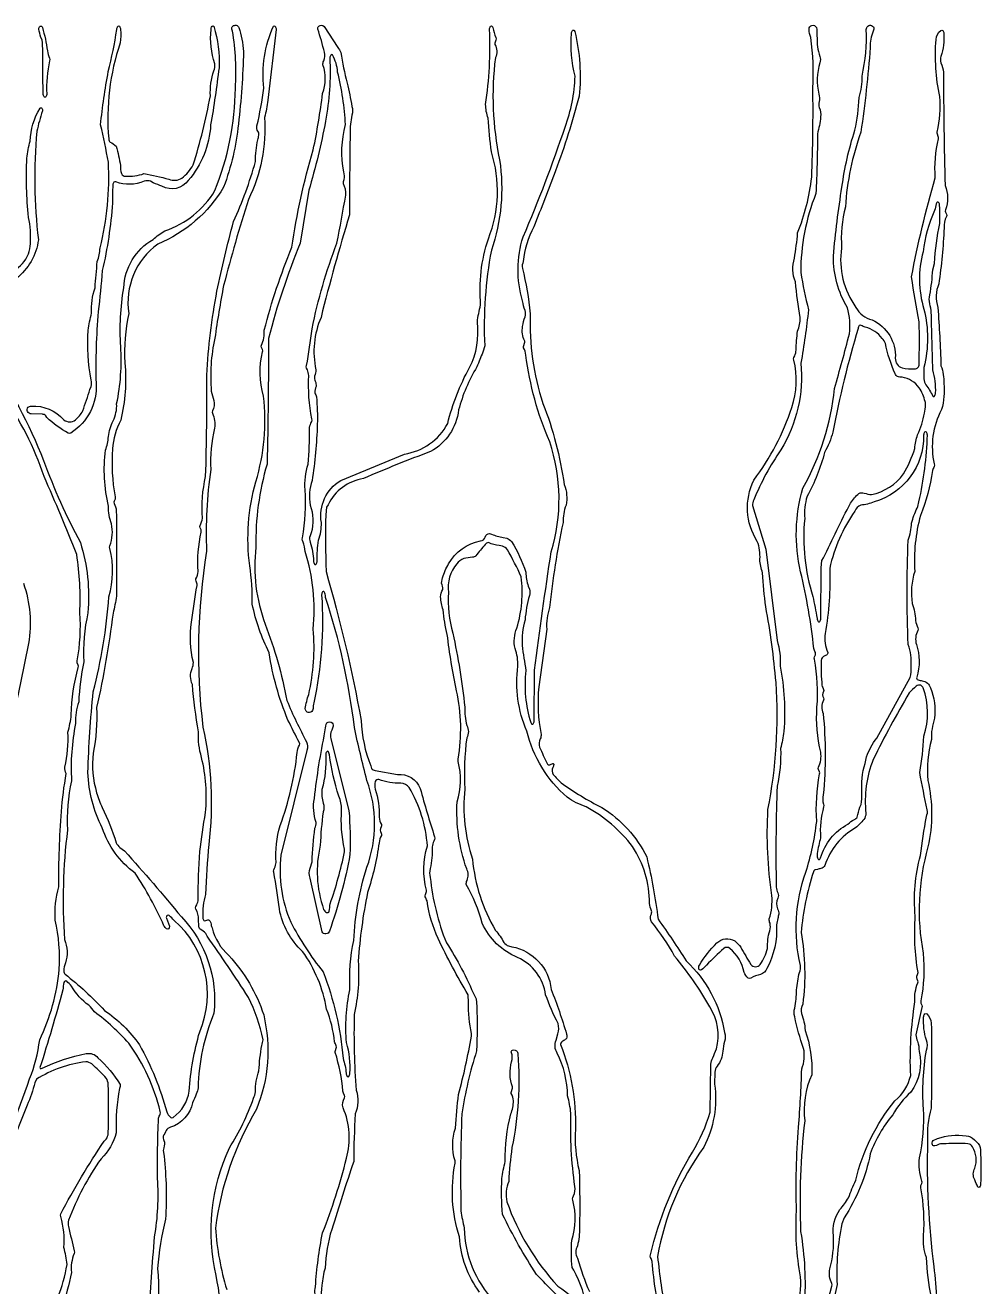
# Model space of a CAD drawing. Header units: metres. Extents: x 4.5 to 22.5, y 0.1 to 24.7.
# Drawn here: x 15.33 to 22.55, y 15.13 to 24.65 of the extents above; entities that cross this region are included whole.
import ezdxf

# ---------------------------------------------------------------- set-up
doc = ezdxf.new("R2010")
doc.units = ezdxf.units.M

msp = doc.modelspace()

# ---------------------------------------------------------------- linework, layer by layer
at = {"layer": 'Layer 1', "color": 0}
for points in [[(15.04789, 22.15337, -0.0575), (15.46923, 21.36815, 0.0374), (15.7467, 20.74844, -0.099), (15.80344, 20.21891, 0.0656), (15.77251, 19.84766, 0.04), (15.7338, 19.54605, 0.1007), (15.71085, 19.38338, 0.064), (15.67969, 18.95048, 0.0671), (15.64931, 18.57867, 0.0482), (15.62713, 17.75168, -0.174), (15.63415, 17.57549, 0.0738), (15.62079, 17.5147, 0.2124), (15.63128, 17.49013, -0.0405), (15.928, 17.21723, -0.0932), (16.19326, 16.95655, -0.0591), (16.39939, 16.45181, 0.1547), (16.42943, 16.40946, 0.3363), (16.44753, 16.40936, 0.2068), (16.56905, 16.60705, -0.0539), (16.64785, 17.05419, 0.3237), (16.45511, 17.89637, 0.0294), (16.41669, 17.93226, 0.3437), (16.40131, 17.93226, 0.2206), (16.39614, 17.91181), (16.41885, 17.85294), (16.41814, 17.84078, -0.3456), (16.40685, 17.82949), (16.3984, 17.83255, -0.1093), (16.37737, 17.8564, 0.046), (16.15941, 18.25302, -0.1563), (15.9125, 18.59392, -0.112), (15.80428, 19.01164, -0.0183), (15.84369, 19.62179, 0.0448), (15.96256, 20.33824, 0.1264), (15.97023, 20.70343, -0.26), (15.97023, 20.72289, 0.1427), (15.9813, 20.89023, -0.0931), (15.9589, 21.02252, -0.0879), (15.93651, 21.4471, 0.0614), (15.95897, 21.54839, -0.0791), (15.99442, 21.66762, 0.1255), (16.02078, 21.79595, 0.0673), (16.05172, 22.22908, -0.0574), (16.07415, 22.67071, -0.2565), (16.29581, 23.03686, -0.0462), (16.38516, 23.1022, 0.1813), (16.76266, 23.40532, 0.0936), (16.91797, 24.17814, 0.0588), (16.89619, 24.60944), (16.89118, 24.62519, -0.2274), (16.89761, 24.64709, -0.4691), (16.94451, 24.63716, -0.06), (16.97907, 24.4558, -0.022), (16.94037, 23.90824, -0.0631), (16.82902, 23.43177, -0.1624), (16.3309, 23.00177, 0.2814), (16.11282, 22.47735, 0.0677), (16.08265, 22.10533, -0.0823), (16.0515, 21.67242, 0.1112), (15.99062, 21.45487, 0.0681), (16.00949, 21.09417, -0.1991), (16.0085, 21.07703), (16.00212, 21.06082, 0.1991), (16.00113, 21.04368, -0.108), (16.0183, 20.98845, -0.0072), (16.01858, 20.34409, -0.0334), (15.99346, 20.21452, -0.0223), (15.86974, 19.50293, -0.0569), (15.84369, 19.15773, 0.0991), (15.8695, 18.86029, 0.0605), (15.9125, 18.74861, -0.0289), (16.01772, 18.48258, 0.1188), (16.04479, 18.44777), (16.07928, 18.42039, -0.0137), (16.50959, 17.92258, -0.2226), (16.75468, 17.19487, 0.0906), (16.63585, 16.63307, -0.0915), (16.62186, 16.58518, -0.0065), (16.59448, 16.51975, -0.2695), (16.42773, 16.33437, 0.2072), (16.39429, 16.30931, -0.0078), (16.37248, 16.26773, 0.1346), (16.37758, 16.23506, -0.188), (16.37681, 16.18015), (16.37139, 16.16025), (16.3787, 16.11666, -0.043), (16.38983, 15.64159, 0.0437), (16.33022, 15.26808, -0.1208), (16.20164, 14.43759, 0.023)], [(16.8215, 14.83864, 0.0337), (16.77179, 15.21477, -0.165), (16.87301, 16.17934, 0.058), (17.05499, 16.55424, 0.0889), (17.069, 16.6021, -0.0824), (17.09505, 16.76168, -0.0269), (17.11686, 16.95204, 0.0869), (17.12652, 16.99581, 0.064), (17.01592, 17.31515, 0.0105), (16.70484, 17.77668), (16.69395, 17.79691, 0.0857), (16.65212, 17.83038, -0.1941), (16.64105, 17.85566), (16.63804, 17.90132, 0.1423), (16.61992, 17.98093, -0.26), (16.61992, 18.00039), (16.62607, 18.01307, 0.0848), (16.63705, 18.05564, -0.0173), (16.64807, 18.41523, -0.0114), (16.69287, 18.71074, 0.0828), (16.66193, 19.12679, -0.0804), (16.63882, 19.32024, -0.0223), (16.59334, 19.67652, -0.2182), (16.59114, 19.7985, 0.0856), (16.60058, 19.84206, -0.0991), (16.58619, 20.14773, -0.0129), (16.62824, 20.42493, 0.1991), (16.62725, 20.44207), (16.62087, 20.45828, -0.1991), (16.61988, 20.47542, 0.108), (16.63705, 20.53064, -0.0731), (16.65917, 20.82711, 0.1991), (16.65818, 20.84425), (16.65181, 20.86046, -0.1991), (16.65082, 20.8776, 0.108), (16.66799, 20.93283, -0.0717), (16.69287, 21.24762, 0.0108), (16.7014, 22.01252, -0.033), (16.77875, 22.64673, -0.0124), (16.90324, 23.17193, 0.0411), (17.069, 23.62492, -0.0415), (17.08599, 23.78919, 0.0254), (17.09539, 23.82369, 0.1801), (17.08791, 23.85289, -0.1964), (17.08067, 23.89488, 0.0219), (17.13376, 24.17891, -0.1365), (17.20541, 24.6457, -0.4718), (17.21825, 24.64558, -0.1614), (17.22586, 24.62253), (17.16333, 24.08746, -0.0331), (17.13818, 23.95793, -0.13), (17.0161, 23.33751, 0.0144), (16.82874, 22.68955, 0.0125), (16.76272, 22.29151, 0.0778), (16.73596, 21.89242, 0.051), (16.75499, 21.8199, -0.1991), (16.74367, 21.74379, 0.1875), (16.74367, 21.72436, -0.1552), (16.76037, 21.6116, 0.0732), (16.73213, 21.30117, 0.0481), (16.70063, 20.68298, 0.0713), (16.6726, 19.35403, -0.0851), (16.71687, 18.47017, 0.0143), (16.69287, 18.09199, 0.0922), (16.67186, 17.9176, 0.1597), (16.67959, 17.89439, 0.2819), (16.69392, 17.89477), (16.70889, 17.90089, -0.3166), (16.72012, 17.89873, -0.1385), (16.73154, 17.87738, 0.0353), (16.74138, 17.84004, 0.1509), (16.8681, 17.63139, -0.1084), (17.13144, 17.18317, -0.1549), (17.07723, 16.47012, 0.1035), (16.76696, 15.57393, 0.0571), (16.85244, 15.1098, -0.1082)], [(17.52023, 15.07466, -0.1432), (17.52276, 15.13099, -0.0321), (17.57626, 15.53798, 0.0344), (17.75665, 16.10008, 0.1759), (17.73063, 16.48169, -0.1991), (17.74196, 16.5578, 0.1873), (17.74196, 16.57726, -0.0523), (17.72918, 16.6082, 0.0618), (17.67176, 16.89805, -0.1991), (17.67275, 16.91519), (17.67912, 16.9314, 0.1991), (17.68011, 16.94854, -0.0541), (17.6673, 16.97945, 0.069), (17.60626, 17.22488, 0.1155), (17.42497, 17.66233, -0.1631), (17.24999, 17.98235, 0.0118), (17.20773, 18.25936, -0.26), (17.20773, 18.27882), (17.21388, 18.29151, 0.0848), (17.22487, 18.33408, -0.0838), (17.25543, 18.61224, 0.0633), (17.38447, 19.16314, -0.1), (17.40164, 19.21843, 0.1941), (17.40155, 19.23776, -0.0052), (17.31502, 19.40863, -0.0618), (17.17289, 19.91619, -0.0652), (17.04537, 20.28367, 0.0418), (17.02625, 20.57392, -0.1022), (17.07265, 21.20814, 0.1019), (17.13088, 21.85418, -0.1374), (17.12324, 22.18836, 0.1991), (17.12225, 22.2055), (17.11587, 22.22171, -0.1991), (17.11488, 22.23885, 0.1171), (17.13601, 22.35156, -0.0352), (17.34466, 22.97801, -0.037), (17.50578, 23.71408, 0.0228), (17.57619, 24.13866, 0.1817), (17.57898, 24.35405, -0.1493), (17.58504, 24.3861, 0.1708), (17.5903, 24.44959, 0.0167), (17.54086, 24.62519, -0.2274), (17.5473, 24.64709, -0.3546), (17.58875, 24.64493), (17.6906, 24.48671, -0.0547), (17.71402, 24.44826, 0.0249), (17.76157, 24.21737, -0.0228), (17.79743, 24.04106, -0.1607), (17.79749, 23.97485, 0.0554), (17.78443, 23.83761, 0.0054), (17.78057, 23.22273, 0.0139), (17.56478, 22.44852, 0.1544), (17.52539, 22.0532, -0.1183), (17.51531, 22.00549, 0.118), (17.52125, 21.96611, -0.118), (17.52719, 21.92673, 0.1183), (17.5171, 21.87905, -0.0524), (17.52988, 21.84808, -0.0279), (17.53672, 21.64127, -0.0288), (17.49724, 21.21668, 0.1277), (17.48338, 21.03105, -0.1496), (17.49108, 20.8222), (17.48149, 20.79973, 0.1767), (17.48316, 20.75113, -0.0848), (17.50717, 20.60916, 0.1589), (17.51488, 20.58602, 0.4821), (17.52762, 20.58602, 0.159), (17.53532, 20.60916, -0.0339), (17.54526, 20.76648, 0.0997), (17.56694, 20.89948, -0.3095), (17.71368, 21.2168), (18.19423, 21.41688, 0.2392), (18.5213, 21.64668, -0.0658), (18.68654, 22.06925, 0.151), (18.74548, 22.41251, -0.0334), (18.77057, 22.5421, -0.103), (18.82857, 23.04097, 0.1726), (18.85178, 23.69883, -0.0192), (18.82755, 23.95304, -0.0897), (18.80812, 24.05581, 0.0477), (18.83748, 24.62243, -0.159), (18.84519, 24.64558, -0.4802), (18.85796, 24.64561), (18.86295, 24.63682, 0.0613), (18.88556, 24.56, -0.202), (18.88568, 24.542), (18.87931, 24.52582, 0.1991), (18.87832, 24.50868, -0.248), (18.88179, 24.40924, 0.0826), (18.91344, 23.63673, -0.1212), (18.85178, 22.95589, 0.0601), (18.80147, 22.23276), (18.78749, 22.18487, 0.0207), (18.74272, 22.07495, 0.0744), (18.60406, 21.74955, -0.2422), (18.39205, 21.43562, 0.0124), (17.8843, 21.23181, 0.242), (17.61774, 21.0343), (17.60524, 21.01589), (17.60039, 20.95885, 0.011), (17.60224, 20.53117, -0.0251), (17.86849, 19.40523, 0.0859), (17.93983, 19.06284, 0.034), (17.9459, 19.04323, 0.2667), (17.97399, 19.02841), (18.14136, 18.99747, -0.341), (18.31396, 18.89163, 0.0099), (18.42258, 18.52629, -0.26), (18.42258, 18.50686), (18.41642, 18.49415, 0.0848), (18.40544, 18.45158, -0.0479), (18.38969, 18.28674, 0.1354), (18.38976, 18.22054, 0.0704), (18.51128, 17.7277, -0.0419), (18.72561, 17.32329), (18.73684, 17.30358), (18.74102, 17.24591, -0.0185), (18.73963, 16.91148, 0.0383), (18.62807, 16.43523, 0.0148), (18.62173, 15.70346, 0.0338), (18.64688, 15.57393, 0.1898), (18.87068, 15.02429, -0.1057)], [(19.57655, 14.94695, 0.0888), (19.47396, 15.25632), (19.46149, 15.27479, -0.0404), (19.45849, 15.48108, 0.1473), (19.46617, 15.78436, -0.2599), (19.46617, 15.80382), (19.47232, 15.81651, 0.1376), (19.48256, 15.88726, -0.0457), (19.45265, 16.44157, 0.0334), (19.42752, 16.57114, 0.1127), (19.34897, 16.89434, -0.2398), (19.33991, 16.99235), (19.35321, 17.03987, 0.1564), (19.35559, 17.11799, -0.0349), (19.26158, 17.33331, 0.2611), (19.04959, 17.61636, -0.1913), (18.78276, 17.87543, 0.0592), (18.66188, 18.16664, -0.1532), (18.66785, 18.1986, 0.2225), (18.66501, 18.28526, -0.0976), (18.59224, 18.79136, 0.1473), (18.59992, 19.09468), (18.59992, 19.11414, 0.0982), (18.58859, 19.63033, -0.0214), (18.51818, 20.05491, -0.0409), (18.48724, 20.24054, -0.0836), (18.46797, 20.33942, -0.1053), (18.48446, 20.39405, 0.1176), (18.4744, 20.44176), (18.48235, 20.48266, -0.0697), (18.52876, 20.58735, -0.226), (18.77007, 20.761, 0.3314), (18.80515, 20.79048, -0.3774), (18.83764, 20.81718), (18.85339, 20.8122, 0.0741), (18.94116, 20.78714), (18.96699, 20.78216, -0.1393), (19.00343, 20.75673, -0.0614), (19.11113, 20.52411, 0.0519), (19.12916, 20.41995), (19.13882, 20.39755, -0.139), (19.13882, 20.34811, 0.0523), (19.10599, 20.1648, 0.0889), (19.08443, 19.97135, 0.0159), (19.11233, 19.78282, 0.1058), (19.14915, 19.38898), (19.15447, 19.37936, 0.4724), (19.16731, 19.37946, 0.1591), (19.17501, 19.4026), (19.17662, 19.7848, -0.0061), (19.30374, 20.67861, 0.1556), (19.29183, 21.50919, -0.0696), (19.11209, 22.16408, 0.1019), (19.09488, 22.2193, -0.1991), (19.09587, 22.23644), (19.10225, 22.25265, 0.1991), (19.10324, 22.26979, -0.1636), (19.08749, 22.38042, -0.0542), (19.10621, 22.45269, 0.1224), (19.10621, 22.50046, -0.0499), (19.08696, 22.57276, -0.1497), (19.09126, 23.05672, 0.0225), (19.40788, 23.88479, 0.0822), (19.48352, 24.26882, -0.0803), (19.45623, 24.5915, -0.159), (19.46394, 24.61464, -0.4802), (19.47671, 24.61467), (19.4817, 24.60588, -0.0853), (19.51452, 24.11846, -0.0271), (19.33586, 23.55463, -0.0072), (19.17105, 23.13162, 0.0928), (19.09241, 22.87047, 0.1426), (19.08542, 22.81828, -0.0363), (19.14525, 22.47636, 0.0903), (19.24119, 21.79886, -0.0571), (19.40151, 21.18574, -0.1528), (19.4153, 21.03102, 0.093), (19.39297, 20.89877, 0.0268), (19.29162, 20.25762, 0.104), (19.26922, 20.09439), (19.20954, 19.65907, 0.0712), (19.22696, 19.29976, -0.1494), (19.22089, 19.26768, 0.1729), (19.21573, 19.20429, 0.0074), (19.27293, 19.07958, 0.4), (19.29264, 19.07039, 0.0204), (19.31497, 19.08057, -0.4564), (19.32252, 19.07237, -0.0943), (19.31466, 19.05034, 0.2654), (19.31903, 18.99821, 0.0224), (19.37775, 18.93445, 0.0402), (19.68684, 18.74858, -0.1377), (20.02499, 18.37516, -0.0273), (20.11118, 17.90448, -0.0181), (20.32252, 17.58988, -0.1658), (20.61259, 17.04903, -0.1626), (20.61274, 16.98304, 0.0372), (20.59925, 16.90801, -0.1538), (20.55677, 16.7959, 0.1196), (20.53926, 16.75153), (20.53787, 16.66011, -0.1538), (20.45666, 16.18445, 0.1155), (20.10694, 15.35897, 0.0211), (20.16978, 14.9312, -0.1489)], [(21.16006, 14.95511, 0.0901), (21.18657, 15.20549, -0.0596), (21.1564, 15.70127, -0.0263), (21.17187, 16.33548, 0.0127), (21.19588, 16.77554, 0.1531), (21.20965, 16.93023, -0.0358), (21.14335, 17.16882, -0.1617), (21.14313, 17.23487, 0.0494), (21.15696, 17.37133, -0.0321), (21.17852, 17.50393, 0.1426), (21.18552, 17.55612, -0.1418), (21.2266, 18.26076, 0.0502), (21.3089, 18.64252, -0.0611), (21.33074, 19.0018, 0.1991), (21.32975, 19.01894), (21.32337, 19.03515, -0.1991), (21.32238, 19.05229, 0.1557), (21.33912, 19.165, -0.0752), (21.31109, 19.50658, 0.0662), (21.29145, 19.86805, -0.1991), (21.29244, 19.88519), (21.29881, 19.9014, 0.1991), (21.2998, 19.91854, -0.0543), (21.28699, 19.94945, 0.0334), (21.18734, 20.52752, -0.1284), (21.20501, 21.15954, 0.1018), (21.44338, 21.91116, 0.0068), (21.5564, 22.32409, 0.0988), (21.54086, 22.52076, -0.1341), (21.43493, 22.9097, -0.017), (21.50009, 23.43227, -0.0441), (21.59699, 23.86131, 0.0465), (21.62901, 24.10773, 0.1007), (21.65196, 24.2704, 0.0633), (21.6838, 24.6225, -0.5412), (21.72386, 24.65158, -0.3954), (21.74007, 24.62519), (21.73506, 24.60944, 0.1142), (21.71405, 24.48671, -0.0169), (21.6428, 23.84643, 0.0703), (21.52552, 23.28309, 0.0758), (21.49672, 22.97158, 0.1957), (21.60577, 22.52376, 0.2192), (21.72819, 22.42961, -0.3099), (21.90259, 22.13995, 0.3247), (21.95366, 22.06737, 0.056), (22.04935, 22.06038, 0.1739), (22.07389, 22.06956, 0.1736), (22.08308, 22.0941, 0.0069), (22.08376, 22.41393, -0.0094), (22.02562, 22.75359, -0.0244), (22.20463, 23.50117, -0.0699), (22.22792, 23.79711, 0.1991), (22.22693, 23.81425), (22.22056, 23.83046, -0.1991), (22.21957, 23.8476, 0.0822), (22.23844, 24.11549, -0.0717), (22.21103, 24.54654, -0.2127), (22.24559, 24.61464, -0.3477), (22.26097, 24.61464, -0.1627), (22.26876, 24.5915, -0.1106), (22.24754, 24.41859, 0.1224), (22.24754, 24.37082, -0.0544), (22.26653, 24.29824, 0.0058), (22.27869, 23.44418, -0.1936), (22.28145, 23.25979, 0.1991), (22.28244, 23.24265), (22.28881, 23.22644, -0.1991), (22.2898, 23.2093, 0.1487), (22.27167, 23.12419, -0.0252), (22.23068, 22.70168, 0.1723), (22.22381, 22.52292, -0.0127), (22.24776, 22.08293, -0.1002), (22.26938, 21.94987, -0.0925), (22.25249, 21.75174, 0.1821), (22.19696, 21.34164, -0.2599), (22.19696, 21.32218, 0.0498), (22.18409, 21.2913, -0.0533), (22.09276, 20.95241, 0.0835), (22.04994, 20.53117, 0.1227), (22.03119, 20.28855, -0.0677), (22.05659, 20.1605, 0.109), (22.07321, 20.10414, -0.2595), (22.07321, 20.08468, 0.2048), (22.06238, 19.9789, -0.1578), (22.06492, 19.73298, 0.4238), (22.07444, 19.71176, -0.0096), (22.10643, 19.70433, -0.2863), (22.16902, 19.65291, -0.1219), (22.19968, 19.42227, 0.092), (22.17536, 19.26106, 0.0837), (22.1486, 18.9519, -0.1123), (22.14978, 18.45133, 0.117), (22.11327, 17.64813, -0.0714), (22.09582, 17.28885, 0.1991), (22.09681, 17.27171), (22.10318, 17.2555, -0.1991), (22.10417, 17.23836, 0.0057), (22.06191, 17.05546), (22.05901, 17.03158, 0.1031), (22.06983, 16.9844, -0.0861), (22.08233, 16.90563, -0.2214), (22.02101, 16.60009, 0.0806), (21.88344, 16.4283, 0.0875), (21.7135, 16.13417, -0.0992), (21.51584, 15.65121), (21.49993, 15.60524, 0.0679), (21.46358, 15.14659), (21.35057, 14.64085, -0.0267)], [(15.08585, 22.77017, 0.3412), (15.35383, 22.92697, 0.1135), (15.36883, 23.00474, 0.0666), (15.35562, 23.20361, -0.0384), (15.34235, 23.65001, -0.0338), (15.3675, 23.77954, -0.1294), (15.44197, 24.02695, -0.4678), (15.45472, 24.02695, -0.2167), (15.45979, 24.00638, 0.0265), (15.41771, 23.85308, 0.0536), (15.42994, 23.03494, -0.1976), (15.26102, 22.74134, -0.1405)], [(15.07112, 15.94431, 0.0147), (15.36342, 16.69894, 0.0647), (15.4394, 16.99421, 0.0887), (15.58744, 17.52679, 0.0683), (15.55749, 17.8986, -0.0901), (15.584, 18.14898, -0.0197), (15.60312, 18.71767, -0.0244), (15.63997, 19.00452, -0.1178), (15.62992, 19.05226, 0.0672), (15.65318, 19.3173, 0.0333), (15.67827, 19.4469, -0.0633), (15.73105, 19.80618, 0.1991), (15.73006, 19.82332), (15.72369, 19.83953, -0.1991), (15.7227, 19.85667, 0.0662), (15.74234, 20.21814, 0.0522), (15.71886, 20.65872), (15.71886, 20.65872, 0.0126), (15.4721, 21.24728, 0.0732), (15.15988, 21.86318, -0.0337)], [(20.13847, 14.87019, -0.0424), (20.06675, 15.32027, 0.0524), (20.05398, 15.35124, -0.26), (20.05398, 15.3707, -0.0803), (20.37038, 16.14698, 0.0672), (20.50304, 16.44745), (20.5104, 16.81133, -0.0915), (20.52438, 16.85923, -0.0068), (20.55093, 16.92549, 0.209), (20.5014, 17.24282, 0.0502), (20.23505, 17.62617, 0.0514), (20.06153, 17.88446, -0.2651), (20.05713, 17.93669, 0.1313), (20.06227, 17.96945, -0.1), (20.0451, 18.0247, 0.1515), (19.91726, 18.45306, 0.1105), (19.5677, 18.75322, -0.0733), (19.42412, 18.82617, -0.1568), (19.11917, 19.32559, -0.1346), (19.05188, 19.81518, 0.0999), (19.03032, 19.94821, -0.1532), (19.04415, 20.1029, 0.1049), (19.07716, 20.49014, 0.0237), (18.9725, 20.69486, 0.1394), (18.93605, 20.72026), (18.91047, 20.72508, -0.0944), (18.83046, 20.74813, 0.2984), (18.80525, 20.73303, 0.0224), (18.73338, 20.64839, -0.1911), (18.7082, 20.63725, 0.0376), (18.64267, 20.62744, 0.1522), (18.59039, 20.58757, 0.2117), (18.52693, 20.37261, 0.0794), (18.55908, 20.06488, -0.0308), (18.65047, 19.50658, 0.0607), (18.66516, 19.36813, -0.2715), (18.66516, 19.27377, 0.043), (18.65047, 18.88783, 0.1054), (18.70875, 18.3583, 0.1122), (18.88268, 17.82067, -0.0541), (18.94598, 17.72928, 0.1401), (18.98175, 17.70317), (19.00702, 17.69751, -0.3316), (19.30325, 17.37498, -0.0215), (19.4196, 17.03832, -0.1605), (19.4188, 17.00565, -0.1291), (19.39872, 16.98963, 0.0892), (19.37515, 16.9702, 0.2812), (19.37354, 16.95996, -0.1005), (19.48578, 16.32002, 0.0756), (19.51452, 16.00844, -0.0155), (19.5165, 15.57773, -0.0624), (19.50202, 15.43907, 0.2836), (19.5028, 15.34548, 0.0405), (19.59186, 15.09579)], [(15.31646, 20.44194, -0.1268), (15.35556, 19.98617, -0.0084), (15.18404, 19.19863, 0.0299)], [(21.28022, 14.37089, -0.0448), (21.42352, 15.13468, 0.2595), (21.42352, 15.15414, -0.1631), (21.4078, 15.2648, 0.0853), (21.43506, 15.51542, -0.1822), (21.48447, 15.71352, 0.0482), (21.54999, 15.80268, -0.0247), (21.60358, 15.93472, -0.1136), (21.90048, 16.535, 0.1628), (22.01897, 16.72588, -0.0516), (22.05161, 17.28103, -0.1261), (22.07324, 17.42399, 0.1994), (22.07225, 17.44113, -0.2509), (22.07008, 17.48781), (22.07497, 17.50269, -0.0602), (22.05359, 17.92877, -0.09), (22.09199, 18.38537, -0.0068), (22.13759, 18.67956, 0.1426), (22.14458, 18.73175, -0.0103), (22.0875, 19.013, 0.0311), (22.11909, 19.2864, 0.1629), (22.11367, 19.65112, 0.1832), (22.09591, 19.67135, 0.2145), (22.0612, 19.66495, 0.0416), (22.0074, 19.61381, 0.019), (21.73676, 19.11185, 0.1223), (21.68073, 18.70381, -0.1408), (21.66526, 18.65741, -0.0202), (21.60336, 18.59556, 0.1891), (21.37117, 18.31156, -0.2282), (21.33968, 18.28742, 0.0188), (21.314, 18.28164), (21.30107, 18.27904, 0.2861), (21.28455, 18.26404, 0.0533), (21.19071, 17.80502, -0.0775), (21.20358, 17.26438, 0.2021), (21.19396, 17.19248, -0.082), (21.22165, 17.06589, -0.0991), (21.27155, 16.7308, 0.1352), (21.21822, 16.38195, 0.0386), (21.18756, 15.54679, -0.0581), (21.21608, 14.9919, -0.0334)], [(18.76246, 15.09044, -0.1513), (18.61102, 15.50713, -0.1272), (18.57727, 16.0628), (18.57727, 16.08226, -0.1585), (18.58005, 16.32855, -0.0192), (18.60428, 16.58277, 0.0205), (18.70102, 17.02186), (18.70102, 17.04132, -0.0597), (18.67918, 17.27685), (18.67497, 17.33452, -0.0214), (18.4494, 17.75864, -0.0719), (18.36519, 18.04277, 0.054), (18.35238, 18.07368, -0.1991), (18.35337, 18.09082), (18.35975, 18.10703, 0.1991), (18.36074, 18.12417, -0.1367), (18.36813, 18.45808, 0.116), (18.23, 18.90048, 0.21), (18.16812, 18.93142, -0.105), (18.00233, 18.96103, 0.368), (17.97436, 18.94457, 0.1276), (17.97362, 18.88743, -0.0944), (18.00325, 18.67439, 0.108), (18.02042, 18.61917, -0.2002), (18.01943, 18.60203, 0.305), (18.01943, 18.55488, -0.2002), (18.02042, 18.53774, 0.1019), (18.00322, 18.48252, -0.0443), (17.91626, 18.1061, 0.0345), (17.84609, 17.58845, -0.0686), (17.81593, 17.18549, 0.0276), (17.83056, 16.61398, -0.1723), (17.82369, 16.43523, 0.0141), (17.8115, 16.07617, 0.0054), (17.645, 15.56205, 0.0637), (17.59497, 15.27176, 0.0334), (17.56985, 15.14219, 0.07), (17.59782, 14.67955, -0.1195)], [(16.26806, 14.89711, -0.0112), (16.30776, 15.5071, 0.0572), (16.33015, 15.94877, -0.0144), (16.33699, 16.40308, -0.0524), (16.34977, 16.43405, 0.26), (16.34977, 16.45348, 0.0949), (16.11341, 16.96952, 0.049), (15.85403, 17.20514, 0.0293), (15.81115, 17.25507, -0.1148), (15.6801, 17.3998, 0.053), (15.64325, 17.43726, 0.4838), (15.62277, 17.42829, 0.0364), (15.61445, 17.37109, -0.0101), (15.44154, 16.78516, 0.4841), (15.44952, 16.77718), (15.45821, 16.77999, -0.0676), (15.79014, 16.89053, -0.2773), (15.87977, 16.8596, -0.0742), (16.04658, 16.65646, -0.1356), (16.04256, 16.6276, 0.0592), (16.0171, 16.29276, -0.1327), (15.90325, 16.09723, 0.064), (15.65788, 15.63234, 0.1227), (15.65785, 15.58457, 0.0054), (15.70008, 15.40164, -0.2599), (15.70008, 15.38218, 0.1257), (15.67849, 15.23915, -0.1104), (15.47244, 14.73366)], [(22.17657, 15.0508, -0.04), (22.13787, 15.35241, -0.1053), (22.11568, 15.51586, 0.0657), (22.09582, 15.87711, -0.1991), (22.09681, 15.89425), (22.10318, 15.91046, 0.1991), (22.10417, 15.9276, -0.1014), (22.08536, 16.10274, 0.0676), (22.11547, 16.4747, -0.0566), (22.13759, 16.91612, 0.2113), (22.13759, 16.99235, -0.0912), (22.11686, 17.1665, -0.1627), (22.12466, 17.18964, -0.348), (22.14003, 17.18964, -0.2127), (22.17459, 17.12154, -0.01), (22.17369, 16.47835, 0.0869), (22.1464, 16.2272, 0.0379), (22.19281, 15.28361, -0.0183), (22.21682, 15.02918, -0.1436)], [(19.47241, 14.9454, -0.01), (19.19265, 15.22251, -0.0298), (18.93534, 15.67676, -0.0303), (18.9311, 15.94657, -0.0334), (18.95619, 16.07617, -0.0689), (18.99929, 16.43526, 0.0841), (19.01859, 16.5341, 0.1072), (19.00207, 16.58868, -0.1991), (19.00306, 16.60582), (19.00943, 16.62203, 0.1991), (19.01042, 16.63917, -0.1608), (19.00473, 16.82841, 0.152), (19.00303, 16.89706, -0.4295), (19.01172, 16.91776, -0.1709), (19.03236, 16.91717), (19.04217, 16.91262, -0.17), (19.0512, 16.88812, -0.0727), (19.00631, 16.18073, 0.0185), (18.98224, 15.92637, 0.1531), (18.96847, 15.77168, 0.1005), (19.353, 15.13536, -0.1332), (19.55666, 14.92436, 0.472)], [(15.45001, 14.81797, 0.1113), (15.64616, 15.29908, 0.0379), (15.62224, 15.42648, 0.0876), (15.59898, 15.66058, -0.1939), (15.59907, 15.67995, -0.0276), (15.92571, 16.22946), (15.94183, 16.24428, 0.1408), (15.9573, 16.29069, 0.0087), (15.9573, 16.65872, 0.1408), (15.94183, 16.70513, 0.0308), (15.84883, 16.79772), (15.83355, 16.81341, 0.1438), (15.78736, 16.82866, 0.1112), (15.41471, 16.69674), (15.40321, 16.671, -0.0332), (15.34492, 16.50088, 0.0197), (15.12282, 15.88766, -0.3113)]]:
    msp.add_lwpolyline(points, format="xyb", dxfattribs=at)
for points in [[(15.89944, 23.90168, -0.0202), (15.95748, 24.30331, 0.0244), (16.02217, 24.62243, -0.1589), (16.02988, 24.64558, -0.4821), (16.04262, 24.64558, -0.159), (16.05032, 24.62243, -0.0404), (16.04807, 24.52183, 0.1035), (15.96045, 23.79566, 0.1969), (15.97125, 23.77079, -0.1201), (16.01586, 23.74, -0.0362), (16.04995, 23.59441, 0.0693), (16.05623, 23.53359, 0.2977), (16.08689, 23.51444, 0.0954), (16.22685, 23.53353, -0.0223), (16.41579, 23.49086, 0.2301), (16.51417, 23.49912, 0.0878), (16.59999, 23.59893, 0.0267), (16.72872, 24.11989, -0.0919), (16.75446, 24.31018, 0.1426), (16.76145, 24.36237, -0.1017), (16.73373, 24.62243, -0.159), (16.74144, 24.64558, -0.4821), (16.75418, 24.64558, -0.0874), (16.794, 24.33304, -0.0116), (16.73092, 23.90113, -0.1654), (16.56191, 23.48233, -0.3787), (16.36326, 23.43787, 0.0122), (16.29779, 23.46361), (16.27753, 23.4754, 0.1393), (16.22809, 23.4754, -0.1907), (16.01515, 23.47072, 0.2782), (15.99903, 23.46998, 0.163), (15.99123, 23.44681, 0.0072), (15.98981, 23.3117, -0.037), (15.91256, 22.80136, -0.0086), (15.88156, 22.49205, 0.028), (15.86532, 21.95141, -0.2774), (15.67462, 21.57534, -0.2704), (15.65538, 21.57534, -0.0794), (15.49416, 21.69275), (15.48494, 21.70602, 0.1938), (15.45976, 21.71706), (15.37524, 21.72006, -0.2923), (15.34708, 21.73725, -0.2922), (15.35083, 21.77, -0.1703), (15.37533, 21.77903, -0.2274), (15.62128, 21.67511, 0.3281), (15.7098, 21.67384, 0.0924), (15.76468, 21.74268, 0.0163), (15.81814, 21.90423), (15.8285, 21.92592, 0.139), (15.8285, 21.97536, -0.0688), (15.80641, 22.35063, -0.0334), (15.83153, 22.4802, -0.0932), (15.85755, 22.67074, -0.0074), (15.87463, 22.87023, 0.0758), (15.89561, 22.973, 0.074), (15.95813, 23.62049, 0.0157), (15.89944, 23.90168)], [(15.51446, 24.38499, 0.074), (15.49345, 24.13603, -0.159), (15.48575, 24.11289, -0.4821), (15.473, 24.11289, -0.159), (15.4653, 24.13603, -0.0064), (15.4639, 24.36377, 0.0296), (15.45747, 24.54296), (15.44856, 24.56232, -0.0517), (15.43399, 24.62451, -0.2641), (15.44206, 24.64561, -0.5093), (15.45982, 24.63682, -0.0377), (15.49784, 24.46082, 0.1089), (15.51446, 24.40445, -0.26), (15.51446, 24.38499)], [(21.30249, 23.38237, 0.0942), (21.18812, 22.78673, 0.0157), (21.2468, 22.50554, -0.0178), (21.18954, 22.10313, -0.1618), (21.03928, 21.44905, 0.058), (20.83453, 21.07034, 0.0984), (20.8241, 21.02734), (20.92416, 20.69746), (21.01026, 20.01012, -0.0804), (21.03337, 19.81666, -0.0642), (21.0614, 19.32315, -0.0334), (21.03631, 19.19355, -0.066), (21.01026, 18.91023, 0.0128), (21.00243, 18.20813, -0.0141), (21.00323, 18.14706, 0.1188), (21.01527, 18.10384, -0.2411), (21.01527, 18.06307, 0.2445), (21.01409, 17.98325, -0.1241), (21.0222, 17.94386, -0.0256), (21.01499, 17.9111, 0.0217), (21.00531, 17.86321, -0.1392), (20.93279, 17.53363, -0.2065), (20.8857, 17.488, 0.0615), (20.81037, 17.46059, -0.2352), (20.79165, 17.4613, -0.1395), (20.76158, 17.50368, 0.1601), (20.65379, 17.68495, 0.3256), (20.60714, 17.68495, 0.0135), (20.47699, 17.55897, -0.0294), (20.43856, 17.52308), (20.43002, 17.52011, -0.3456), (20.41873, 17.5314, -0.1785), (20.42257, 17.55786, -0.0627), (20.55492, 17.72585, -0.3474), (20.69073, 17.74153, -0.0458), (20.73541, 17.69339, 0.0227), (20.81272, 17.56395, 0.5162), (20.88134, 17.56395, 0.1118), (20.93619, 17.68492, -0.0648), (20.95379, 17.81841, 0.1431), (20.95633, 17.87475, -0.1317), (20.95117, 17.90757, 0.0981), (20.9705, 18.0833, -0.0504), (20.94062, 18.73237, 0.0654), (21.00166, 19.69214, 0.0235), (20.92437, 20.26455, -0.0183), (20.90037, 20.51898, -0.0813), (20.87995, 20.62231, 0.1108), (20.86027, 20.75732, -0.2642), (20.83496, 21.22021, 0.078), (21.12209, 21.76839, 0.1368), (21.13679, 22.12655, -0.2596), (21.13679, 22.14601), (21.14295, 22.1587, 0.0848), (21.15393, 22.20127, -0.0337), (21.16494, 22.34429, 0.0897), (21.18437, 22.44706, -0.0119), (21.14787, 22.71554, -0.1723), (21.141, 22.8943, 0.0199), (21.16501, 23.08673, 0.0649), (21.27162, 23.50605, 0.0129), (21.28015, 24.17814, 0.0454), (21.26481, 24.56232, -0.0732), (21.25132, 24.62311, -0.3559), (21.2733, 24.6526, -0.3559), (21.30661, 24.63704), (21.30964, 24.6225, 0.0122), (21.31471, 24.4911, 0.0533), (21.33371, 24.41859, -0.1225), (21.33371, 24.37082, 0.1388), (21.32504, 24.13381, -0.1431), (21.32758, 24.07747, 0.1791), (21.32857, 24.03196, -0.1376), (21.33881, 23.96121, -0.0366), (21.31474, 23.83418, -0.0132), (21.30249, 23.38237)], [(17.16766, 22.28876, -0.0064), (17.15693, 21.34043, 0.0765), (17.07265, 20.71314, 0.1192), (17.14276, 20.13356, -0.0447), (17.3067, 19.555, 0.0219), (17.45588, 19.24349, -0.1952), (17.4569, 19.17972), (17.26193, 18.38918, 0.1309), (17.33569, 17.88242, 0.0468), (17.57972, 17.50771, -0.0732), (17.73088, 16.85455, -0.0598), (17.75458, 16.74188, 0.1559), (17.76238, 16.71883, 0.4821), (17.77512, 16.71883, 0.159), (17.78282, 16.74197, 0.0925), (17.75693, 16.97335, -0.0772), (17.78344, 17.37266, -0.0695), (17.81296, 17.74534, -0.0676), (17.91084, 18.29714, 0.1787), (17.91134, 18.95308, -0.0108), (17.81658, 19.35331, 0.0501), (17.59915, 20.33264, 0.054), (17.59445, 20.36735), (17.5895, 20.3762, 0.4821), (17.57675, 20.3762, 0.159), (17.56905, 20.35306, -0.0697), (17.50993, 19.53832, 0.0336), (17.50442, 19.49525), (17.50129, 19.48078, -0.3555), (17.46796, 19.46525, -0.3554), (17.44601, 19.49473, -0.0507), (17.47196, 19.60248, 0.0777), (17.50578, 20.09439, 0.1014), (17.44415, 20.68155, 0.0586), (17.43045, 20.75259), (17.42429, 20.7653, -0.2599), (17.42429, 20.78476, 0.0659), (17.44397, 21.1462, -0.0847), (17.4663, 21.34043, 0.0272), (17.47732, 21.6072, -0.0848), (17.4883, 21.64977), (17.49446, 21.66249, 0.2599), (17.49446, 21.68195, -0.0592), (17.47237, 22.00939, 0.0848), (17.46138, 22.05196), (17.45523, 22.06468, -0.2599), (17.45523, 22.08414, 0.0118), (17.49749, 22.36112, -0.0434), (17.68497, 23.00895, 0.0068), (17.75127, 23.37222, 0.152), (17.73367, 23.45686, -0.1316), (17.73883, 23.48966, 0.1432), (17.73629, 23.54599, -0.1119), (17.74963, 23.90332, 0.0473), (17.68998, 24.30025, 0.111), (17.65146, 24.42914, 0.4716), (17.63863, 24.42901, 0.1591), (17.63092, 24.40587, -0.0582), (17.59859, 23.93064, -0.0266), (17.47196, 23.40758), (17.40653, 23.00895, 0.0333), (17.16766, 22.28876)], [(22.11259, 22.94352, 0.1405), (22.11884, 22.51089, -0.1241), (22.11915, 22.0708, 0.0098), (22.11828, 21.98436, 0.142), (22.13459, 21.93907, -0.0398), (22.18634, 21.85436, 0.4728), (22.19918, 21.85446, 0.1591), (22.20689, 21.8776, 0.0922), (22.18588, 22.05199), (22.17713, 22.41449, 0.0554), (22.16407, 22.55173, -0.1597), (22.16407, 22.61799, 0.0269), (22.18588, 22.80835), (22.19974, 22.85637, -0.0401), (22.23844, 23.15773, 0.0134), (22.23782, 23.29212, 0.159), (22.23012, 23.31526, 0.48), (22.21734, 23.31529), (22.21236, 23.30651, -0.0275), (22.19887, 23.25447, 0.0762), (22.11259, 22.94352)], [(21.21834, 20.92964, 0.1016), (21.28015, 20.34189, -0.0067), (21.31239, 20.17594, 0.156), (21.32019, 20.15289, 0.4821), (21.33293, 20.15289, 0.159), (21.34064, 20.17603), (21.34382, 20.55666), (21.34868, 20.61368), (21.36115, 20.63215, -0.0152), (21.56527, 21.04655, -0.0884), (21.6282, 21.11889, -0.2138), (21.66839, 21.12189, 0.0637), (21.72386, 21.11025, 0.181), (21.96458, 21.26621, 0.0634), (22.04994, 21.45929, -0.0537), (22.0712, 21.56179, 0.0658), (22.12348, 21.72554, 0.0415), (22.13183, 21.78763, 0.103), (22.1279, 21.81278, 0.098), (22.08227, 21.91744, 0.2025), (21.95447, 21.99652, -0.073), (21.91942, 22.00209, -0.1906), (21.9007, 22.02266, -0.055), (21.8288, 22.25179, 0.1382), (21.8043, 22.28916, 0.1642), (21.67597, 22.37448, -0.0391), (21.64577, 22.38788, 0.2823), (21.62966, 22.38717, 0.1598), (21.62177, 22.36409, 0.0272), (21.43144, 21.58279, -0.0606), (21.36854, 21.42913, -0.0644), (21.23601, 21.09763, 0.0868), (21.21834, 20.92964)], [(21.40756, 20.5548, -0.0517), (21.37396, 20.06293, 0.1425), (21.39249, 19.9186, -0.2385), (21.39141, 19.90904, -0.1566), (21.37006, 19.89228, 0.3201), (21.34358, 19.85812, 0.0371), (21.34887, 19.67101, 0.0543), (21.36167, 19.6401, -0.2002), (21.36068, 19.62296, 0.305), (21.36068, 19.57582, -0.2002), (21.36167, 19.55868, 0.2486), (21.35821, 19.45924, -0.0468), (21.35901, 18.84349, 0.1506), (21.36075, 18.77453, -0.1684), (21.36164, 18.75436, 0.0876), (21.33838, 18.52023, 0.0195), (21.31286, 18.40208, 0.0998), (21.31527, 18.36737), (21.32019, 18.35852, 0.4724), (21.33303, 18.35843), (21.33835, 18.36805, -0.1995), (21.54411, 18.62306, -0.0534), (21.59368, 18.65741, 0.1271), (21.61552, 18.67622, -0.0167), (21.63581, 18.75115), (21.64497, 18.77051, 0.0249), (21.65063, 18.85766, -0.0858), (21.67408, 19.08171, -0.0059), (21.68556, 19.13211, -0.078), (21.76256, 19.27167), (22.01603, 19.72979, 0.0914), (22.0216, 19.81657, 0.1098), (22.00026, 19.97918, -0.0217), (22.00026, 20.76648, 0.0678), (22.02606, 20.89536, -0.0468), (22.06693, 21.00918, 0.0821), (22.08113, 21.05686, 0.0507), (22.14501, 21.55962, 0.159), (22.13731, 21.58276, 0.4821), (22.12456, 21.58276, 0.1587), (22.11686, 21.55962, -0.3402), (21.74221, 21.05546, -0.0905), (21.64256, 21.03133, 0.2377), (21.59649, 20.98462, 0.0976), (21.40756, 20.5548)], [(17.77568, 18.7246, -0.0266), (17.78344, 18.3936, -0.0415), (17.62774, 17.81516, -0.3034), (17.60161, 17.79408, -0.3034), (17.57214, 17.81015), (17.48366, 18.21549, -0.2114), (17.48366, 18.29172), (17.49724, 18.33949, -0.0267), (17.51905, 18.59173, 0.0864), (17.5287, 18.6355, -0.1343), (17.51432, 18.81741, -0.0211), (17.59445, 19.32015, -0.0431), (17.60308, 19.37769, -0.387), (17.64011, 19.3922, -0.4412), (17.65533, 19.3617), (17.64512, 19.33265, 0.1803), (17.63788, 19.26613), (17.77568, 18.7246)], [(17.55912, 18.46324, 0.1447), (17.58452, 17.97947, 0.1026), (17.60497, 17.95633, 0.4871), (17.62535, 17.96518, 0.0362), (17.63371, 18.02235, 0.0348), (17.74196, 18.41405), (17.74196, 18.43351, -0.0737), (17.72015, 18.73094, 0.0868), (17.6997, 18.83424, -0.0448), (17.62814, 19.1465), (17.62043, 19.16964, 0.4821), (17.60769, 19.16964, 0.159), (17.59998, 19.1465, -0.0818), (17.57155, 18.88446, 0.0987), (17.58099, 18.78168, -0.1598), (17.58093, 18.71548, 0.0267), (17.55912, 18.46324)], [(22.4375, 16.27079, -0.2195), (22.49987, 16.24035), (22.51533, 16.22488, -0.2317), (22.54698, 16.16372, -0.0117), (22.5472, 15.90666, -0.159), (22.5395, 15.88352, -0.4728), (22.52666, 15.88343, -0.0293), (22.50259, 15.93707, -0.2329), (22.50274, 16.02673, 0.2379), (22.48492, 16.18612, 0.3076), (22.45154, 16.21019, 0.0167), (22.28767, 16.21022), (22.25642, 16.21022, 0.1189), (22.2132, 16.19818, -0.1485), (22.19111, 16.19419, -0.324), (22.18291, 16.20174, -0.2492), (22.18808, 16.23355), (22.22226, 16.24914, -0.1176), (22.4375, 16.27079)]]:
    msp.add_lwpolyline(points, format="xyb", close=True, dxfattribs=at)

doc.saveas('drawing.dxf')
